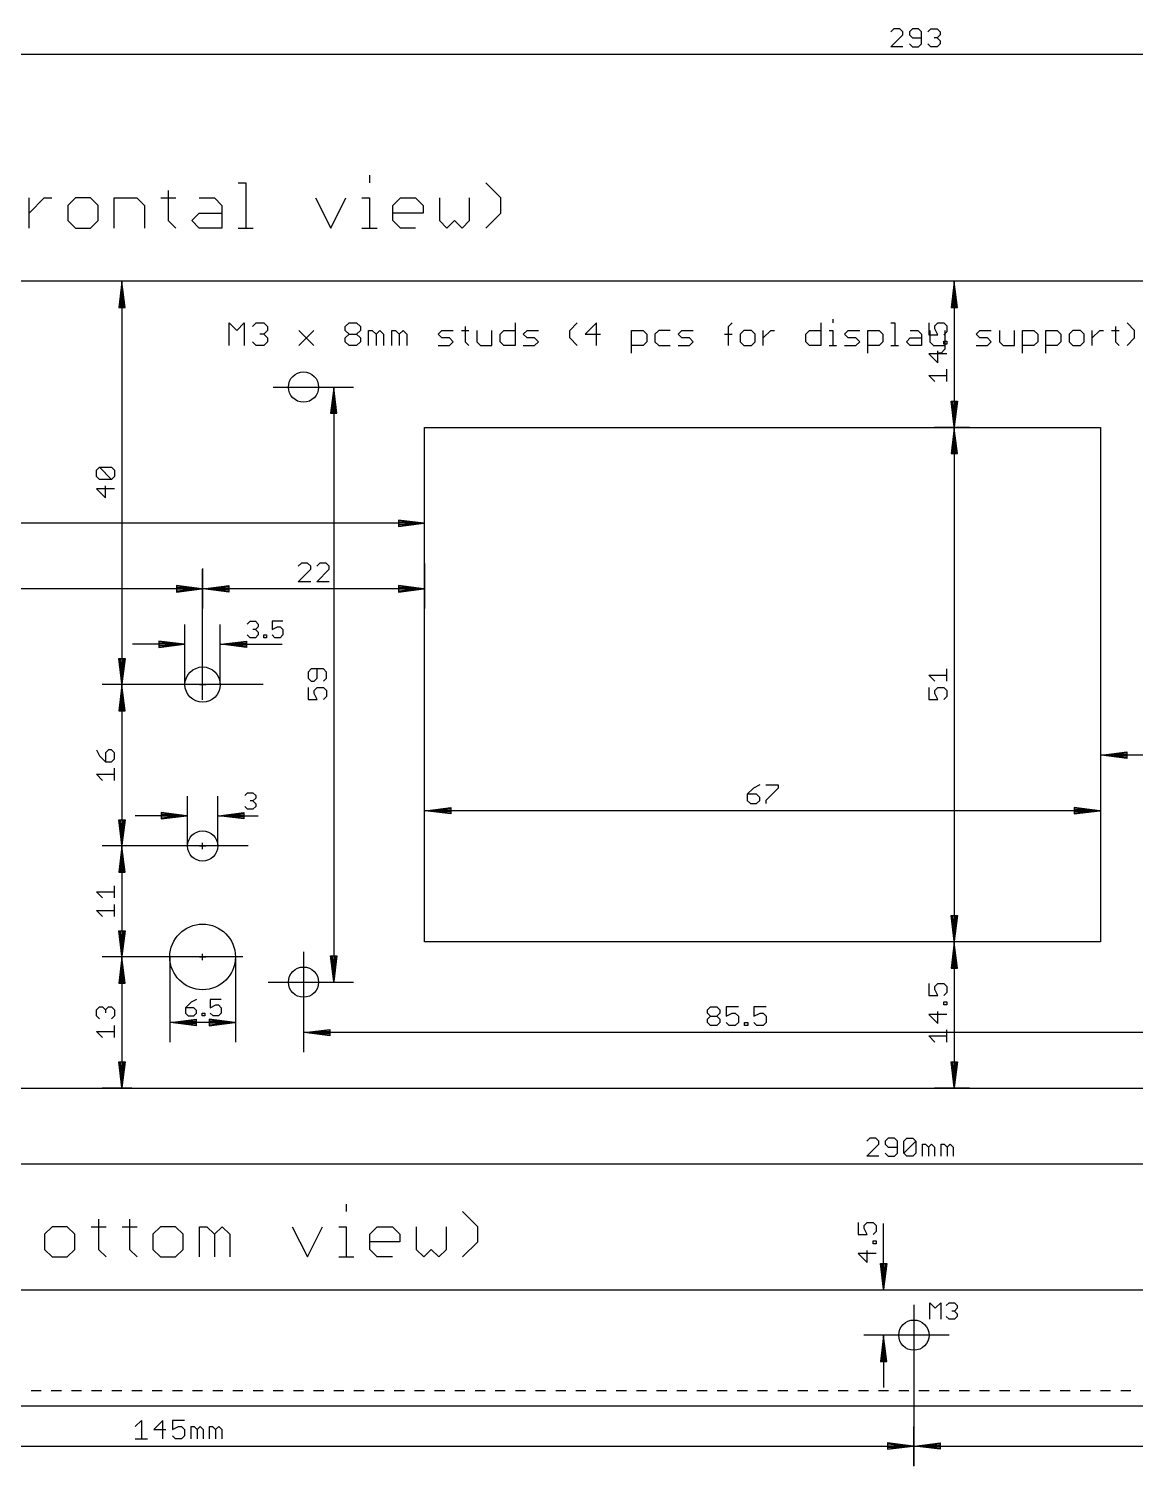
# Model space of a CAD drawing. Extents: x -9 to 622, y -48 to 444.
# Drawn here: x 57.3 to 166.9, y -47.5 to 95 of the extents above; entities that cross this region are included whole.
import ezdxf

# ---------------------------------------------------------------- set-up
doc = ezdxf.new("R2010")
doc.units = 0
for name, color, linetype in [('137', 1, 'CONTINUOUS'), ('20', 7, 'CONTINUOUS'), ('47', 2, 'CONTINUOUS')]:
    doc.layers.add(name, color=color, linetype=linetype)

msp = doc.modelspace()

# ---------------------------------------------------------------- linework, layer by layer
at = {"layer": '137'}
for p, q in [((77.127, 63.627), (77.127, 65.8749)), ((77.127, 65.8749), (77.8763, 65.1256)), ((77.8763, 65.1256), (78.6256, 65.8749)), ((78.6256, 65.8749), (78.6256, 63.627)), ((79.429, 65.5003), (79.8036, 65.8749)), ((79.8036, 65.8749), (80.5529, 65.8749)), ((80.5529, 65.8749), (80.9276, 65.5003)), ((88.6368, 65.5003), (89.0115, 65.8749)), ((89.0115, 65.8749), (89.7608, 65.8749)), ((89.7608, 65.8749), (90.1354, 65.5003)), ((105.4819, 65.8749), (105.4819, 63.627)), ((110.8892, 65.1256), (111.6385, 65.8749)), ((113.5478, 65.8749), (112.4238, 64.751)), ((113.5478, 63.627), (113.5478, 65.8749)), ((126.6103, 65.5003), (126.9849, 65.8749)), ((135.7911, 65.8749), (135.7911, 63.627)), ((136.9691, 66.2496), (136.9691, 65.8749)), ((142.733, 65.8749), (143.1077, 65.8749)), ((143.1077, 65.8749), (143.1077, 63.627)), ((166.8856, 65.1256), (166.1363, 65.8749)), ((80.5529, 64.751), (80.1783, 64.751)), ((80.9276, 65.1256), (80.5529, 64.751)), ((80.5529, 64.751), (80.9276, 64.3763)), ((80.9276, 65.5003), (80.9276, 65.1256)), ((80.9276, 64.3763), (80.9276, 64.0017)), ((84.0329, 65.1256), (85.5315, 63.627)), ((84.0329, 63.627), (85.5315, 65.1256)), ((88.6368, 65.1256), (88.6368, 65.5003)), ((89.0115, 64.751), (88.6368, 65.1256)), ((88.6368, 64.3763), (89.0115, 64.751)), ((88.6368, 64.0017), (88.6368, 64.3763)), ((89.0115, 64.751), (89.7608, 64.751)), ((90.1354, 65.1256), (89.7608, 64.751)), ((89.7608, 64.751), (90.1354, 64.3763)), ((90.1354, 65.5003), (90.1354, 65.1256)), ((90.1354, 64.3763), (90.1354, 64.0017)), ((90.9388, 63.627), (90.9388, 65.1256)), ((90.9388, 65.1256), (91.3134, 65.1256)), ((91.3134, 65.1256), (91.6881, 64.751)), ((91.6881, 64.751), (92.0628, 65.1256)), ((91.6881, 64.751), (91.6881, 63.627)), ((92.0628, 65.1256), (92.4374, 64.751)), ((92.4374, 64.751), (92.4374, 63.627)), ((93.2408, 63.627), (93.2408, 65.1256)), ((93.2408, 65.1256), (93.6154, 65.1256)), ((93.6154, 65.1256), (93.9901, 64.751)), ((93.9901, 64.751), (94.3647, 65.1256)), ((93.9901, 64.751), (93.9901, 63.627)), ((94.3647, 65.1256), (94.7394, 64.751)), ((94.7394, 64.751), (94.7394, 63.627)), ((97.8447, 64.751), (98.2193, 65.1256)), ((98.2193, 64.3763), (97.8447, 64.751)), ((98.2193, 65.1256), (99.3433, 65.1256)), ((98.9687, 64.3763), (98.2193, 64.3763)), ((99.3433, 64.0017), (98.9687, 64.3763)), ((100.1467, 65.1256), (100.896, 65.1256)), ((100.5213, 65.5003), (100.5213, 64.0017)), ((101.6813, 65.1256), (101.6813, 64.0017)), ((103.1799, 63.627), (103.1799, 65.1256)), ((103.9833, 64.751), (104.3579, 65.1256)), ((103.9833, 64.0017), (103.9833, 64.751)), ((104.3579, 65.1256), (105.4819, 65.1256)), ((106.2852, 64.751), (106.6599, 65.1256)), ((106.6599, 64.3763), (106.2852, 64.751)), ((106.6599, 65.1256), (107.7838, 65.1256)), ((107.4092, 64.3763), (106.6599, 64.3763)), ((107.7838, 64.0017), (107.4092, 64.3763)), ((110.8892, 64.3763), (110.8892, 65.1256)), ((111.6385, 63.627), (110.8892, 64.3763)), ((112.4238, 64.751), (113.9224, 64.751)), ((117.0277, 62.8777), (117.0277, 65.1256)), ((117.0277, 65.1256), (118.1517, 65.1256)), ((118.1517, 65.1256), (118.5264, 64.751)), ((118.5264, 64.751), (118.5264, 64.0017)), ((119.7044, 65.1256), (119.3297, 64.751)), ((119.3297, 64.751), (119.3297, 64.0017)), ((120.8283, 65.1256), (119.7044, 65.1256)), ((121.6317, 64.751), (122.0063, 65.1256)), ((122.0063, 64.3763), (121.6317, 64.751)), ((122.0063, 65.1256), (123.1303, 65.1256)), ((122.7556, 64.3763), (122.0063, 64.3763)), ((123.1303, 64.0017), (122.7556, 64.3763)), ((126.2356, 64.751), (126.9849, 64.751)), ((126.6103, 63.627), (126.6103, 65.5003)), ((128.1449, 65.1256), (127.7702, 64.751)), ((127.7702, 64.751), (127.7702, 64.0017)), ((128.8942, 65.1256), (128.1449, 65.1256)), ((129.2689, 64.751), (128.8942, 65.1256)), ((129.2689, 64.0017), (129.2689, 64.751)), ((130.0722, 63.627), (130.0722, 65.1256)), ((130.0722, 64.3763), (130.8215, 65.1256)), ((130.8215, 65.1256), (131.1962, 65.1256)), ((134.2925, 64.751), (134.6671, 65.1256)), ((134.2925, 64.0017), (134.2925, 64.751)), ((134.6671, 65.1256), (135.7911, 65.1256)), ((136.5944, 65.1256), (136.9691, 65.1256)), ((136.9691, 65.1256), (136.9691, 63.627)), ((138.1291, 64.751), (138.5037, 65.1256)), ((138.5037, 64.3763), (138.1291, 64.751)), ((138.5037, 65.1256), (139.6277, 65.1256)), ((139.253, 64.3763), (138.5037, 64.3763)), ((139.6277, 64.0017), (139.253, 64.3763)), ((140.4311, 62.8777), (140.4311, 65.1256)), ((140.4311, 65.1256), (141.555, 65.1256)), ((141.555, 65.1256), (141.9297, 64.751)), ((141.9297, 64.751), (141.9297, 64.0017)), ((144.2677, 64.0017), (144.6423, 64.3763)), ((144.6423, 65.1256), (145.3916, 65.1256)), ((144.6423, 64.3763), (145.7663, 64.3763)), ((145.3916, 65.1256), (145.7663, 64.751)), ((145.7663, 64.751), (145.7663, 63.627)), ((146.5696, 65.1256), (146.5696, 64.0017)), ((148.0682, 65.1256), (148.0682, 63.2523)), ((151.1736, 64.751), (151.5482, 65.1256)), ((151.5482, 64.3763), (151.1736, 64.751)), ((151.5482, 65.1256), (152.6722, 65.1256)), ((152.2975, 64.3763), (151.5482, 64.3763)), ((152.6722, 64.0017), (152.2975, 64.3763)), ((153.4755, 65.1256), (153.4755, 64.0017)), ((154.9741, 63.627), (154.9741, 65.1256)), ((155.7775, 62.8777), (155.7775, 65.1256)), ((155.7775, 65.1256), (156.9015, 65.1256)), ((156.9015, 65.1256), (157.2761, 64.751)), ((157.2761, 64.751), (157.2761, 64.0017)), ((158.0795, 62.8777), (158.0795, 65.1256)), ((158.0795, 65.1256), (159.2034, 65.1256)), ((159.2034, 65.1256), (159.5781, 64.751)), ((159.5781, 64.751), (159.5781, 64.0017)), ((160.7561, 65.1256), (160.3814, 64.751)), ((160.3814, 64.751), (160.3814, 64.0017)), ((161.5054, 65.1256), (160.7561, 65.1256)), ((161.88, 64.751), (161.5054, 65.1256)), ((161.88, 64.0017), (161.88, 64.751)), ((162.6834, 63.627), (162.6834, 65.1256)), ((162.6834, 64.3763), (163.4327, 65.1256)), ((163.4327, 65.1256), (163.8073, 65.1256)), ((164.6017, 65.1256), (165.351, 65.1256)), ((164.9763, 65.5003), (164.9763, 64.0017)), ((166.1363, 63.627), (166.8856, 64.3763)), ((166.8856, 64.3763), (166.8856, 65.1256)), ((79.8036, 63.627), (79.429, 64.0017)), ((80.5529, 63.627), (79.8036, 63.627)), ((80.9276, 64.0017), (80.5529, 63.627)), ((89.0115, 63.627), (88.6368, 64.0017)), ((89.7608, 63.627), (89.0115, 63.627)), ((90.1354, 64.0017), (89.7608, 63.627)), ((97.8447, 63.627), (98.9687, 63.627)), ((98.9687, 63.627), (99.3433, 64.0017)), ((100.5213, 64.0017), (100.896, 63.627)), ((101.6813, 64.0017), (102.056, 63.627)), ((102.056, 63.627), (103.1799, 63.627)), ((104.3579, 63.627), (103.9833, 64.0017)), ((105.4819, 63.627), (104.3579, 63.627)), ((106.2852, 63.627), (107.4092, 63.627)), ((107.4092, 63.627), (107.7838, 64.0017)), ((118.1517, 63.627), (117.0277, 63.627)), ((118.5264, 64.0017), (118.1517, 63.627)), ((119.3297, 64.0017), (119.7044, 63.627)), ((119.7044, 63.627), (120.8283, 63.627)), ((121.6317, 63.627), (122.7556, 63.627)), ((122.7556, 63.627), (123.1303, 64.0017)), ((127.7702, 64.0017), (128.1449, 63.627)), ((128.1449, 63.627), (128.8942, 63.627)), ((128.8942, 63.627), (129.2689, 64.0017)), ((134.6671, 63.627), (134.2925, 64.0017)), ((135.7911, 63.627), (134.6671, 63.627)), ((136.5944, 63.627), (137.3438, 63.627)), ((138.1291, 63.627), (139.253, 63.627)), ((139.253, 63.627), (139.6277, 64.0017)), ((141.555, 63.627), (140.4311, 63.627)), ((141.9297, 64.0017), (141.555, 63.627)), ((142.733, 63.627), (143.4823, 63.627)), ((144.6423, 63.627), (144.2677, 64.0017)), ((145.7663, 63.627), (144.6423, 63.627)), ((146.5696, 64.0017), (146.9443, 63.627)), ((146.9443, 63.627), (148.0682, 63.627)), ((147.6936, 62.8777), (147.3189, 62.8777)), ((148.0682, 63.2523), (147.6936, 62.8777)), ((151.1736, 63.627), (152.2975, 63.627)), ((152.2975, 63.627), (152.6722, 64.0017)), ((153.4755, 64.0017), (153.8502, 63.627)), ((153.8502, 63.627), (154.9741, 63.627)), ((156.9015, 63.627), (155.7775, 63.627)), ((157.2761, 64.0017), (156.9015, 63.627)), ((159.2034, 63.627), (158.0795, 63.627)), ((159.5781, 64.0017), (159.2034, 63.627)), ((160.3814, 64.0017), (160.7561, 63.627)), ((160.7561, 63.627), (161.5054, 63.627)), ((161.5054, 63.627), (161.88, 64.0017)), ((164.9763, 64.0017), (165.351, 63.627)), ((81.5, 59.5), (89.45, 59.5)), ((87.5, 59.435), (87.1808, 56.9)), ((87.5, 59.435), (87.24, 56.9)), ((87.5, 59.435), (87.37, 56.9)), ((87.5, 59.435), (87.5, 0.565)), ((87.8192, 56.9), (87.5, 59.435)), ((87.63, 56.9), (87.5, 59.435)), ((87.76, 56.9), (87.5, 59.435)), ((87.1808, 56.9), (87.8192, 56.9)), ((85.2698, 31.5488), (84.9701, 31.2491)), ((86.4687, 31.5488), (85.2698, 31.5488)), ((85.8692, 30.6496), (85.8692, 31.5488)), ((86.7684, 31.2491), (86.4687, 31.5488)), ((84.9701, 31.2491), (84.9701, 30.6496)), ((84.9701, 30.6496), (85.2698, 30.3499)), ((85.2698, 30.3499), (85.5695, 30.3499)), ((85.5695, 30.3499), (85.8692, 30.6496)), ((86.4687, 30.3499), (86.7684, 30.6496)), ((86.7684, 30.6496), (86.7684, 31.2491)), ((84.9701, 29.7072), (84.9701, 28.5083)), ((84.9701, 28.5083), (85.8692, 28.5083)), ((85.5695, 29.4075), (85.8692, 29.7072)), ((85.5695, 29.1078), (85.5695, 29.4075)), ((85.8692, 28.5083), (85.5695, 29.1078)), ((85.8692, 29.7072), (86.4687, 29.7072)), ((86.4687, 29.7072), (86.7684, 29.4075)), ((86.7684, 28.8081), (86.4687, 28.5083)), ((86.7684, 29.4075), (86.7684, 28.8081)), ((84.5, 3.5), (84.5, -6.45)), ((87.5, 0.565), (87.1808, 3.1)), ((87.1808, 3.1), (87.8192, 3.1)), ((87.5, 0.565), (87.24, 3.1)), ((87.5, 0.565), (87.37, 3.1)), ((87.8192, 3.1), (87.5, 0.565)), ((87.63, 3.1), (87.5, 0.565)), ((87.76, 3.1), (87.5, 0.565)), ((81, 0.5), (89.45, 0.5)), ((124.5369, -2.2528), (124.8451, -1.9446)), ((124.5369, -2.561), (124.5369, -2.2528)), ((124.8451, -2.8692), (124.5369, -2.561)), ((124.8451, -1.9446), (125.4615, -1.9446)), ((125.4615, -1.9446), (125.7697, -2.2528)), ((125.7697, -2.561), (125.4615, -2.8692)), ((125.7697, -2.2528), (125.7697, -2.561)), ((127.6112, -1.9446), (126.3784, -1.9446)), ((126.3784, -1.9446), (126.3784, -2.8692)), ((126.3784, -2.8692), (126.9948, -2.561)), ((126.9948, -2.561), (127.303, -2.561)), ((127.303, -2.561), (127.6112, -2.8692)), ((130.3736, -1.9446), (129.1408, -1.9446)), ((129.1408, -1.9446), (129.1408, -2.8692)), ((129.1408, -2.8692), (129.7572, -2.561)), ((129.7572, -2.561), (130.0654, -2.561)), ((130.0654, -2.561), (130.3736, -2.8692)), ((84.565, -4.5), (87.1, -4.1808)), ((84.565, -4.5), (87.1, -4.24)), ((87.1, -4.1808), (87.1, -4.8192)), ((124.5369, -3.1774), (124.8451, -2.8692)), ((124.5369, -3.4856), (124.5369, -3.1774)), ((124.8451, -3.7938), (124.5369, -3.4856)), ((124.8451, -2.8692), (125.4615, -2.8692)), ((125.4615, -3.7938), (124.8451, -3.7938)), ((125.4615, -2.8692), (125.7697, -3.1774)), ((125.7697, -3.4856), (125.4615, -3.7938)), ((125.7697, -3.1774), (125.7697, -3.4856)), ((126.6866, -3.7938), (126.3784, -3.4856)), ((127.303, -3.7938), (126.6866, -3.7938)), ((127.6112, -3.4856), (127.303, -3.7938)), ((127.6112, -2.8692), (127.6112, -3.4856)), ((128.22, -3.7938), (128.22, -3.4856)), ((128.22, -3.4856), (128.5282, -3.4856)), ((128.5282, -3.7938), (128.22, -3.7938)), ((128.5282, -3.4856), (128.5282, -3.7938)), ((129.449, -3.7938), (129.1408, -3.4856)), ((130.0654, -3.7938), (129.449, -3.7938)), ((130.3736, -3.4856), (130.0654, -3.7938)), ((130.3736, -2.8692), (130.3736, -3.4856)), ((84.565, -4.5), (87.1, -4.37)), ((169.935, -4.5), (84.565, -4.5)), ((87.1, -4.8192), (84.565, -4.5)), ((87.1, -4.63), (84.565, -4.5)), ((87.1, -4.76), (84.565, -4.5))]:
    msp.add_line(p, q, dxfattribs=at)
for centre in [(84.5, 59.5), (84.5, 0.5)]:
    msp.add_circle(centre, 1.5, dxfattribs=at)
at = {"layer": '20'}
for p, q in [((285, 70), (5, 70)), ((96.5, 55.5), (163.5, 55.5)), ((96.5, 4.5), (96.5, 55.5)), ((163.5, 55.5), (163.5, 4.5)), ((163.5, 4.5), (96.5, 4.5)), ((5, -10), (285, -10)), ((5.5, -30), (284.5, -30)), ((57.5, -40), (58.5, -40)), ((59.5, -40), (60.5, -40)), ((61.5, -40), (62.5, -40)), ((63.5, -40), (64.5, -40)), ((65.5, -40), (66.5, -40)), ((67.5, -40), (68.5, -40)), ((69.5, -40), (70.5, -40)), ((71.5, -40), (72.5, -40)), ((73.5, -40), (74.5, -40)), ((75.5, -40), (76.5, -40)), ((77.5, -40), (78.5, -40)), ((79.5, -40), (80.5, -40)), ((81.5, -40), (82.5, -40)), ((83.5, -40), (84.5, -40)), ((85.5, -40), (86.5, -40)), ((87.5, -40), (88.5, -40)), ((89.5, -40), (90.5, -40)), ((91.5, -40), (92.5, -40)), ((93.5, -40), (94.5, -40)), ((95.5, -40), (96.5, -40)), ((97.5, -40), (98.5, -40)), ((99.5, -40), (100.5, -40)), ((101.5, -40), (102.5, -40)), ((103.5, -40), (104.5, -40)), ((105.5, -40), (106.5, -40)), ((107.5, -40), (108.5, -40)), ((109.5, -40), (110.5, -40)), ((111.5, -40), (112.5, -40)), ((113.5, -40), (114.5, -40)), ((115.5, -40), (116.5, -40)), ((117.5, -40), (118.5, -40)), ((119.5, -40), (120.5, -40)), ((121.5, -40), (122.5, -40)), ((123.5, -40), (124.5, -40)), ((125.5, -40), (126.5, -40)), ((127.5, -40), (128.5, -40)), ((129.5, -40), (130.5, -40)), ((131.5, -40), (132.5, -40)), ((133.5, -40), (134.5, -40)), ((135.5, -40), (136.5, -40)), ((137.5, -40), (138.5, -40)), ((139.5, -40), (140.5, -40)), ((141.5, -40), (142.5, -40)), ((143.5, -40), (144.5, -40)), ((145.5, -40), (146.5, -40)), ((147.5, -40), (148.5, -40)), ((149.5, -40), (150.5, -40)), ((151.5, -40), (152.5, -40)), ((153.5, -40), (154.5, -40)), ((155.5, -40), (156.5, -40)), ((157.5, -40), (158.5, -40)), ((159.5, -40), (160.5, -40)), ((161.5, -40), (162.5, -40)), ((163.5, -40), (164.5, -40)), ((165.5, -40), (166.5, -40)), ((0, -41.5), (290, -41.5))]:
    msp.add_line(p, q, dxfattribs=at)
for centre, radius in [((74.5, 30), 1.75), ((74.5, 14), 1.5), ((74.5, 3), 3.25), ((145, -34.5), 1.5)]:
    msp.add_circle(centre, radius, dxfattribs=at)
at = {"layer": '47'}
for p, q in [((143.0137, 95.0299), (142.7139, 94.7302)), ((142.7139, 93.2316), (143.9128, 94.4305)), ((143.6131, 95.0299), (143.0137, 95.0299)), ((143.9128, 94.7302), (143.6131, 95.0299)), ((143.9128, 94.4305), (143.9128, 94.7302)), ((144.8552, 95.0299), (144.5555, 94.7302)), ((144.5555, 94.7302), (144.5555, 94.4305)), ((144.5555, 94.4305), (144.8552, 94.1308)), ((145.4547, 95.0299), (144.8552, 95.0299)), ((144.8552, 94.1308), (145.7544, 94.1308)), ((145.7544, 94.7302), (145.4547, 95.0299)), ((145.7544, 93.5313), (145.7544, 94.7302)), ((146.3971, 94.7302), (146.6968, 95.0299)), ((146.6968, 95.0299), (147.2962, 95.0299)), ((147.2962, 94.1308), (146.9965, 94.1308)), ((147.2962, 95.0299), (147.596, 94.7302)), ((147.596, 94.4305), (147.2962, 94.1308)), ((147.2962, 94.1308), (147.596, 93.831)), ((147.596, 94.7302), (147.596, 94.4305)), ((143.9128, 93.2316), (142.7139, 93.2316)), ((144.5555, 93.5313), (144.8552, 93.2316)), ((144.8552, 93.2316), (145.4547, 93.2316)), ((145.4547, 93.2316), (145.7544, 93.5313)), ((146.6968, 93.2316), (146.3971, 93.5313)), ((147.2962, 93.2316), (146.6968, 93.2316)), ((147.596, 93.5313), (147.2962, 93.2316)), ((147.596, 93.831), (147.596, 93.5313)), ((-1.435, 92.5), (291.435, 92.5)), ((91.0473, 80.4991), (91.0473, 79.7498)), ((71.097, 79.0005), (71.097, 76.0033)), ((78.0209, 79.7498), (78.7702, 79.7498)), ((78.7702, 79.7498), (78.7702, 75.254)), ((104.0738, 78.2512), (102.5752, 79.7498)), ((57.3032, 75.254), (57.3032, 78.2512)), ((57.3032, 76.7526), (58.8018, 78.2512)), ((58.8018, 78.2512), (59.5511, 78.2512)), ((61.8891, 78.2512), (61.1398, 77.5019)), ((61.1398, 77.5019), (61.1398, 76.0033)), ((63.3877, 78.2512), (61.8891, 78.2512)), ((64.137, 77.5019), (63.3877, 78.2512)), ((64.137, 76.0033), (64.137, 77.5019)), ((65.7437, 75.254), (65.7437, 78.2512)), ((65.7437, 78.2512), (67.9916, 78.2512)), ((67.9916, 78.2512), (68.7409, 77.5019)), ((68.7409, 77.5019), (68.7409, 75.254)), ((70.3476, 78.2512), (71.8463, 78.2512)), ((74.1662, 78.2512), (75.6649, 78.2512)), ((75.6649, 78.2512), (76.4142, 77.5019)), ((76.4142, 77.5019), (76.4142, 75.254)), ((85.6941, 78.2512), (87.1927, 75.254)), ((87.1927, 75.254), (88.6913, 78.2512)), ((90.298, 78.2512), (91.0473, 78.2512)), ((91.0473, 78.2512), (91.0473, 75.254)), ((93.3673, 77.5019), (94.1166, 78.2512)), ((93.3673, 76.0033), (93.3673, 77.5019)), ((94.1166, 78.2512), (95.6152, 78.2512)), ((95.6152, 78.2512), (96.3645, 77.5019)), ((96.3645, 77.5019), (96.3645, 76.7526)), ((97.9712, 78.2512), (97.9712, 76.0033)), ((100.9685, 76.0033), (100.9685, 78.2512)), ((104.0738, 76.7526), (104.0738, 78.2512)), ((61.1398, 76.0033), (61.8891, 75.254)), ((63.3877, 75.254), (64.137, 76.0033)), ((71.097, 76.0033), (71.8463, 75.254)), ((73.4169, 76.0033), (74.1662, 76.7526)), ((74.1662, 75.254), (73.4169, 76.0033)), ((74.1662, 76.7526), (76.4142, 76.7526)), ((96.3645, 76.7526), (93.3673, 76.7526)), ((94.1166, 75.254), (93.3673, 76.0033)), ((97.9712, 76.0033), (98.7206, 75.254)), ((98.7206, 75.254), (99.4699, 76.0033)), ((99.4699, 76.0033), (100.2192, 75.254)), ((100.2192, 75.254), (100.9685, 76.0033)), ((102.5752, 75.254), (104.0738, 76.7526)), ((61.8891, 75.254), (63.3877, 75.254)), ((76.4142, 75.254), (74.1662, 75.254)), ((78.0209, 75.254), (79.5195, 75.254)), ((90.298, 75.254), (91.7966, 75.254)), ((95.6152, 75.254), (94.1166, 75.254)), ((71, 70), (64.55, 70)), ((66.5, 69.935), (66.1808, 67.4)), ((66.5, 69.935), (66.24, 67.4)), ((66.5, 69.935), (66.37, 67.4)), ((66.5, 69.935), (66.5, 30.065)), ((66.8192, 67.4), (66.5, 69.935)), ((66.63, 67.4), (66.5, 69.935)), ((66.76, 67.4), (66.5, 69.935)), ((150.5, 70), (147.05, 70)), ((149, 69.935), (148.6808, 67.4)), ((149, 69.935), (148.74, 67.4)), ((149, 69.935), (148.87, 67.4)), ((149, 69.935), (149, 55.565)), ((149.3192, 67.4), (149, 69.935)), ((149.13, 67.4), (149, 69.935)), ((149.26, 67.4), (149, 69.935)), ((66.1808, 67.4), (66.8192, 67.4)), ((148.6808, 67.4), (149.3192, 67.4)), ((146.4701, 65.8651), (146.4701, 64.6662)), ((147.0695, 65.5654), (147.3692, 65.8651)), ((147.0695, 65.2656), (147.0695, 65.5654)), ((147.3692, 65.8651), (147.9687, 65.8651)), ((147.9687, 65.8651), (148.2684, 65.5654)), ((148.2684, 65.5654), (148.2684, 64.9659)), ((146.4701, 64.6662), (147.3692, 64.6662)), ((147.3692, 64.6662), (147.0695, 65.2656)), ((148.2684, 64.9659), (147.9687, 64.6662)), ((148.2684, 62.803), (146.4701, 62.803)), ((146.4701, 62.803), (147.3692, 61.9038)), ((147.3692, 61.9038), (147.3692, 63.1027)), ((147.9687, 63.7454), (147.9687, 64.0451)), ((147.9687, 64.0451), (148.2684, 64.0451)), ((148.2684, 63.7454), (147.9687, 63.7454)), ((148.2684, 64.0451), (148.2684, 63.7454)), ((147.0695, 60.0623), (146.4701, 60.6617)), ((146.4701, 60.6617), (148.2684, 60.6617)), ((148.2684, 60.0623), (148.2684, 61.2612)), ((149, 55.565), (148.6808, 58.1)), ((148.6808, 58.1), (149.3192, 58.1)), ((149, 55.565), (148.74, 58.1)), ((149, 55.565), (148.87, 58.1)), ((149.3192, 58.1), (149, 55.565)), ((149.13, 58.1), (149, 55.565)), ((149.26, 58.1), (149, 55.565)), ((150.5, 55.5), (147.05, 55.5)), ((147.5, 55.5), (150.95, 55.5)), ((149, 55.435), (148.6808, 52.9)), ((149, 55.435), (148.74, 52.9)), ((149, 55.435), (148.87, 52.9)), ((149, 55.435), (149, 4.565)), ((149.3192, 52.9), (149, 55.435)), ((149.13, 52.9), (149, 55.435)), ((149.26, 52.9), (149, 55.435)), ((148.6808, 52.9), (149.3192, 52.9)), ((63.9701, 51.2491), (64.2698, 51.5488)), ((64.2698, 51.5488), (65.4687, 51.5488)), ((65.4687, 50.3499), (64.2698, 51.5488)), ((65.4687, 51.5488), (65.7684, 51.2491)), ((63.9701, 50.6496), (63.9701, 51.2491)), ((64.2698, 50.3499), (63.9701, 50.6496)), ((65.4687, 50.3499), (64.2698, 50.3499)), ((65.7684, 50.6496), (65.4687, 50.3499)), ((65.7684, 51.2491), (65.7684, 50.6496)), ((65.7684, 49.4075), (63.9701, 49.4075)), ((63.9701, 49.4075), (64.8692, 48.5083)), ((64.8692, 48.5083), (64.8692, 49.7072)), ((96.5, 44.5), (96.5, 47.95)), ((96.435, 46), (0.065, 46)), ((96.435, 46), (93.9, 46.3192)), ((93.9, 46.3192), (93.9, 45.6808)), ((96.435, 46), (93.9, 46.26)), ((96.435, 46), (93.9, 46.13)), ((93.9, 45.6808), (96.435, 46)), ((93.9, 45.87), (96.435, 46)), ((93.9, 45.74), (96.435, 46)), ((74.5, 41.5), (74.5, 37.55)), ((74.5, 28.5), (74.5, 41.45)), ((84.2911, 42.0554), (83.9829, 41.7472)), ((83.9829, 40.2062), (85.2157, 41.439)), ((84.9075, 42.0554), (84.2911, 42.0554)), ((85.2157, 41.7472), (84.9075, 42.0554)), ((85.2157, 41.439), (85.2157, 41.7472)), ((86.1327, 42.0554), (85.8245, 41.7472)), ((85.8245, 40.2062), (87.0573, 41.439)), ((86.7491, 42.0554), (86.1327, 42.0554)), ((87.0573, 41.7472), (86.7491, 42.0554)), ((87.0573, 41.439), (87.0573, 41.7472)), ((96.5, 42), (96.5, 37.55)), ((85.2157, 40.2062), (83.9829, 40.2062)), ((87.0573, 40.2062), (85.8245, 40.2062)), ((74.435, 39.5), (0.065, 39.5)), ((74.435, 39.5), (71.9, 39.8192)), ((71.9, 39.8192), (71.9, 39.1808)), ((74.435, 39.5), (71.9, 39.76)), ((74.435, 39.5), (71.9, 39.63)), ((71.9, 39.1808), (74.435, 39.5)), ((71.9, 39.37), (74.435, 39.5)), ((71.9, 39.24), (74.435, 39.5)), ((74.565, 39.5), (77.1, 39.8192)), ((74.565, 39.5), (77.1, 39.76)), ((74.565, 39.5), (77.1, 39.63)), ((96.435, 39.5), (74.565, 39.5)), ((77.1, 39.1808), (74.565, 39.5)), ((77.1, 39.37), (74.565, 39.5)), ((77.1, 39.24), (74.565, 39.5)), ((77.1, 39.8192), (77.1, 39.1808)), ((96.435, 39.5), (93.9, 39.8192)), ((93.9, 39.8192), (93.9, 39.1808)), ((96.435, 39.5), (93.9, 39.76)), ((96.435, 39.5), (93.9, 39.63)), ((93.9, 39.1808), (96.435, 39.5)), ((93.9, 39.37), (96.435, 39.5)), ((93.9, 39.24), (96.435, 39.5)), ((72.75, 30), (72.75, 35.95)), ((76.25, 30), (76.25, 35.95)), ((78.9262, 36.0065), (79.1974, 36.2777)), ((79.1974, 36.2777), (79.7397, 36.2777)), ((79.7397, 36.2777), (80.0109, 36.0065)), ((80.0109, 35.7354), (79.7397, 35.4642)), ((80.0109, 36.0065), (80.0109, 35.7354)), ((82.4666, 36.2777), (81.3819, 36.2777)), ((81.3819, 36.2777), (81.3819, 35.4642)), ((81.3819, 35.4642), (81.9243, 35.7354)), ((81.9243, 35.7354), (82.1954, 35.7354)), ((82.1954, 35.7354), (82.4666, 35.4642)), ((72.685, 34), (70.15, 34.3192)), ((70.15, 34.3192), (70.15, 33.6808)), ((72.685, 34), (70.15, 34.26)), ((76.315, 34), (78.85, 34.3192)), ((76.315, 34), (78.85, 34.26)), ((78.85, 34.3192), (78.85, 33.6808)), ((79.1974, 34.6507), (78.9262, 34.9219)), ((79.7397, 34.6507), (79.1974, 34.6507)), ((79.7397, 35.4642), (79.4685, 35.4642)), ((79.7397, 35.4642), (80.0109, 35.193)), ((80.0109, 34.9219), (79.7397, 34.6507)), ((80.0109, 35.193), (80.0109, 34.9219)), ((80.5634, 34.6507), (80.5634, 34.9219)), ((80.5634, 34.9219), (80.8345, 34.9219)), ((80.8345, 34.6507), (80.5634, 34.6507)), ((80.8345, 34.9219), (80.8345, 34.6507)), ((81.6531, 34.6507), (81.3819, 34.9219)), ((82.1954, 34.6507), (81.6531, 34.6507)), ((82.4666, 34.9219), (82.1954, 34.6507)), ((82.4666, 35.4642), (82.4666, 34.9219)), ((72.685, 34), (67.55, 34)), ((72.685, 34), (70.15, 34.13)), ((70.15, 33.6808), (72.685, 34)), ((70.15, 33.87), (72.685, 34)), ((70.15, 33.74), (72.685, 34)), ((76.315, 34), (78.85, 34.13)), ((76.315, 34), (82.3846, 34)), ((78.85, 33.6808), (76.315, 34)), ((78.85, 33.87), (76.315, 34)), ((78.85, 33.74), (76.315, 34)), ((66.5, 30.065), (66.1808, 32.6)), ((66.1808, 32.6), (66.8192, 32.6)), ((66.5, 30.065), (66.24, 32.6)), ((66.5, 30.065), (66.37, 32.6)), ((66.8192, 32.6), (66.5, 30.065)), ((66.63, 32.6), (66.5, 30.065)), ((66.76, 32.6), (66.5, 30.065)), ((148.2684, 30.3499), (148.2684, 31.5488)), ((80.5, 30), (64.55, 30)), ((68, 30), (64.55, 30)), ((66.5, 29.935), (66.1808, 27.4)), ((66.5, 29.935), (66.24, 27.4)), ((66.5, 29.935), (66.37, 27.4)), ((66.5, 29.935), (66.5, 14.065)), ((66.8192, 27.4), (66.5, 29.935)), ((66.63, 27.4), (66.5, 29.935)), ((66.76, 27.4), (66.5, 29.935)), ((74.1808, 30), (74.8192, 30)), ((74.5, 29.6808), (74.5, 30.3192)), ((147.0695, 30.3499), (146.4701, 30.9494)), ((146.4701, 30.9494), (148.2684, 30.9494)), ((146.4701, 29.7072), (146.4701, 28.5083)), ((146.4701, 28.5083), (147.3692, 28.5083)), ((147.0695, 29.4075), (147.3692, 29.7072)), ((147.0695, 29.1078), (147.0695, 29.4075)), ((147.3692, 28.5083), (147.0695, 29.1078)), ((147.3692, 29.7072), (147.9687, 29.7072)), ((147.9687, 29.7072), (148.2684, 29.4075)), ((148.2684, 28.8081), (147.9687, 28.5083)), ((148.2684, 29.4075), (148.2684, 28.8081)), ((66.1808, 27.4), (66.8192, 27.4)), ((163.5, 26.5), (163.5, 21.05)), ((63.9701, 23.5488), (64.2698, 22.9494)), ((64.2698, 22.9494), (64.8692, 22.3499)), ((65.169, 23.5488), (64.8692, 23.2491)), ((64.8692, 23.2491), (64.8692, 22.3499)), ((65.4687, 23.5488), (65.169, 23.5488)), ((65.7684, 23.2491), (65.4687, 23.5488)), ((65.7684, 22.6496), (65.7684, 23.2491)), ((163.565, 23), (166.1, 23.3192)), ((163.565, 23), (166.1, 23.26)), ((163.565, 23), (166.1, 23.13)), ((177.435, 23), (163.565, 23)), ((166.1, 22.6808), (163.565, 23)), ((166.1, 22.87), (163.565, 23)), ((166.1, 22.74), (163.565, 23)), ((166.1, 23.3192), (166.1, 22.6808)), ((64.8692, 22.3499), (65.4687, 22.3499)), ((65.4687, 22.3499), (65.7684, 22.6496)), ((65.7684, 20.5083), (65.7684, 21.7072)), ((64.5695, 20.5083), (63.9701, 21.1078)), ((63.9701, 21.1078), (65.7684, 21.1078)), ((129.7157, 20.0554), (129.0993, 19.7472)), ((130.3245, 20.0554), (131.5573, 20.0554)), ((131.5573, 20.0554), (131.5573, 19.7472)), ((73, 14), (73, 18.95)), ((76, 14), (76, 18.95)), ((78.6762, 19.0065), (78.9474, 19.2777)), ((78.9474, 19.2777), (79.4897, 19.2777)), ((79.4897, 19.2777), (79.7609, 19.0065)), ((79.7609, 18.7354), (79.4897, 18.4642)), ((79.7609, 19.0065), (79.7609, 18.7354)), ((96.5, 14.5), (96.5, 19.45)), ((129.0993, 19.7472), (128.4829, 19.1308)), ((128.4829, 19.1308), (128.4829, 18.5144)), ((129.4075, 19.1308), (128.4829, 19.1308)), ((129.7157, 18.8226), (129.4075, 19.1308)), ((129.7157, 18.5144), (129.7157, 18.8226)), ((131.5573, 19.7472), (130.3245, 18.5144)), ((163.5, 19.5), (163.5, 15.55)), ((72.935, 17), (70.4, 17.3192)), ((70.4, 17.3192), (70.4, 16.6808)), ((72.935, 17), (70.4, 17.26)), ((72.935, 17), (70.4, 17.13)), ((76.065, 17), (78.6, 17.3192)), ((76.065, 17), (78.6, 17.26)), ((76.065, 17), (78.6, 17.13)), ((78.6, 17.3192), (78.6, 16.6808)), ((78.9474, 17.6507), (78.6762, 17.9219)), ((79.4897, 17.6507), (78.9474, 17.6507)), ((79.4897, 18.4642), (79.2185, 18.4642)), ((79.4897, 18.4642), (79.7609, 18.193)), ((79.7609, 17.9219), (79.4897, 17.6507)), ((79.7609, 18.193), (79.7609, 17.9219)), ((96.565, 17.5), (99.1, 17.8192)), ((96.565, 17.5), (99.1, 17.76)), ((96.565, 17.5), (99.1, 17.63)), ((163.435, 17.5), (96.565, 17.5)), ((99.1, 17.1808), (96.565, 17.5)), ((99.1, 17.37), (96.565, 17.5)), ((99.1, 17.24), (96.565, 17.5)), ((99.1, 17.8192), (99.1, 17.1808)), ((128.4829, 18.5144), (128.7911, 18.2062)), ((128.7911, 18.2062), (129.4075, 18.2062)), ((129.4075, 18.2062), (129.7157, 18.5144)), ((130.3245, 18.5144), (130.3245, 18.2062)), ((163.435, 17.5), (160.9, 17.8192)), ((160.9, 17.8192), (160.9, 17.1808)), ((163.435, 17.5), (160.9, 17.76)), ((163.435, 17.5), (160.9, 17.63)), ((160.9, 17.1808), (163.435, 17.5)), ((160.9, 17.37), (163.435, 17.5)), ((160.9, 17.24), (163.435, 17.5)), ((66.5, 14.065), (66.1808, 16.6)), ((66.1808, 16.6), (66.8192, 16.6)), ((66.5, 14.065), (66.24, 16.6)), ((66.5, 14.065), (66.37, 16.6)), ((66.8192, 16.6), (66.5, 14.065)), ((66.63, 16.6), (66.5, 14.065)), ((66.76, 16.6), (66.5, 14.065)), ((72.935, 17), (67.8, 17)), ((70.4, 16.6808), (72.935, 17)), ((70.4, 16.87), (72.935, 17)), ((70.4, 16.74), (72.935, 17)), ((76.065, 17), (80.0103, 17)), ((78.6, 16.6808), (76.065, 17)), ((78.6, 16.87), (76.065, 17)), ((78.6, 16.74), (76.065, 17)), ((74.5, 13.6808), (74.5, 14.3192)), ((79, 14), (64.55, 14)), ((68, 14), (64.55, 14)), ((66.5, 13.935), (66.1808, 11.4)), ((66.5, 13.935), (66.24, 11.4)), ((66.5, 13.935), (66.37, 11.4)), ((66.5, 13.935), (66.5, 3.065)), ((66.8192, 11.4), (66.5, 13.935)), ((66.63, 11.4), (66.5, 13.935)), ((66.76, 11.4), (66.5, 13.935)), ((74.1808, 14), (74.8192, 14)), ((65.7684, 8.8499), (65.7684, 10.0488)), ((66.1808, 11.4), (66.8192, 11.4)), ((64.5695, 8.8499), (63.9701, 9.4494)), ((63.9701, 9.4494), (65.7684, 9.4494)), ((64.5695, 7.0083), (63.9701, 7.6078)), ((63.9701, 7.6078), (65.7684, 7.6078)), ((65.7684, 7.0083), (65.7684, 8.2072)), ((149, 4.565), (148.6808, 7.1)), ((148.6808, 7.1), (149.3192, 7.1)), ((149, 4.565), (148.74, 7.1)), ((149, 4.565), (148.87, 7.1)), ((149.3192, 7.1), (149, 4.565)), ((149.13, 7.1), (149, 4.565)), ((149.26, 7.1), (149, 4.565)), ((66.5, 3.065), (66.1808, 5.6)), ((66.1808, 5.6), (66.8192, 5.6)), ((66.5, 3.065), (66.24, 5.6)), ((66.5, 3.065), (66.37, 5.6)), ((66.8192, 5.6), (66.5, 3.065)), ((66.63, 5.6), (66.5, 3.065)), ((66.76, 5.6), (66.5, 3.065)), ((150, 4.5), (147.05, 4.5)), ((150.5, 4.5), (147.05, 4.5)), ((149, 4.435), (148.6808, 1.9)), ((149, 4.435), (148.74, 1.9)), ((149, 4.435), (148.87, 1.9)), ((149, 4.435), (149, -9.935)), ((149.3192, 1.9), (149, 4.435)), ((149.13, 1.9), (149, 4.435)), ((149.26, 1.9), (149, 4.435)), ((78.5, 3), (64.55, 3)), ((68, 3), (64.55, 3)), ((66.5, 2.935), (66.1808, 0.4)), ((66.5, 2.935), (66.24, 0.4)), ((66.5, 2.935), (66.37, 0.4)), ((66.5, 2.935), (66.5, -9.935)), ((66.8192, 0.4), (66.5, 2.935)), ((66.63, 0.4), (66.5, 2.935)), ((66.76, 0.4), (66.5, 2.935)), ((71.25, 3), (71.25, -5.45)), ((74.1808, 3), (74.8192, 3)), ((74.5, 2.6808), (74.5, 3.3192)), ((77.75, 3), (77.75, -5.45)), ((148.6808, 1.9), (149.3192, 1.9)), ((66.1808, 0.4), (66.8192, 0.4)), ((146.4701, 0.3651), (146.4701, -0.8338)), ((147.0695, 0.0654), (147.3692, 0.3651)), ((147.0695, -0.2344), (147.0695, 0.0654)), ((147.3692, 0.3651), (147.9687, 0.3651)), ((147.9687, 0.3651), (148.2684, 0.0654)), ((148.2684, 0.0654), (148.2684, -0.5341)), ((73.8935, -1.2223), (73.3512, -1.4935)), ((76.3493, -1.2223), (75.2646, -1.2223)), ((75.2646, -1.2223), (75.2646, -2.0358)), ((146.4701, -0.8338), (147.3692, -0.8338)), ((147.3692, -0.8338), (147.0695, -0.2344)), ((148.2684, -0.5341), (147.9687, -0.8338)), ((63.9701, -2.2509), (64.2698, -1.9512)), ((63.9701, -2.8504), (63.9701, -2.2509)), ((64.2698, -3.1501), (63.9701, -2.8504)), ((64.2698, -1.9512), (64.5695, -1.9512)), ((64.5695, -1.9512), (64.8692, -2.2509)), ((64.8692, -2.2509), (65.169, -1.9512)), ((64.8692, -2.2509), (64.8692, -2.5507)), ((65.169, -1.9512), (65.4687, -1.9512)), ((65.4687, -1.9512), (65.7684, -2.2509)), ((65.7684, -2.8504), (65.4687, -3.1501)), ((65.7684, -2.2509), (65.7684, -2.8504)), ((73.3512, -1.4935), (72.8089, -2.0358)), ((72.8089, -2.0358), (72.8089, -2.5781)), ((73.6224, -2.0358), (72.8089, -2.0358)), ((72.8089, -2.5781), (73.08, -2.8493)), ((73.08, -2.8493), (73.6224, -2.8493)), ((73.8935, -2.307), (73.6224, -2.0358)), ((73.6224, -2.8493), (73.8935, -2.5781)), ((73.8935, -2.5781), (73.8935, -2.307)), ((74.446, -2.8493), (74.446, -2.5781)), ((74.446, -2.5781), (74.7172, -2.5781)), ((74.7172, -2.8493), (74.446, -2.8493)), ((74.7172, -2.5781), (74.7172, -2.8493)), ((75.2646, -2.0358), (75.8069, -1.7646)), ((75.5358, -2.8493), (75.2646, -2.5781)), ((76.0781, -2.8493), (75.5358, -2.8493)), ((75.8069, -1.7646), (76.0781, -1.7646)), ((76.0781, -1.7646), (76.3493, -2.0358)), ((76.3493, -2.5781), (76.0781, -2.8493)), ((76.3493, -2.0358), (76.3493, -2.5781)), ((148.2684, -2.697), (146.4701, -2.697)), ((146.4701, -2.697), (147.3692, -3.5962)), ((147.3692, -3.5962), (147.3692, -2.3973)), ((147.9687, -1.7546), (147.9687, -1.4549)), ((147.9687, -1.4549), (148.2684, -1.4549)), ((148.2684, -1.7546), (147.9687, -1.7546)), ((148.2684, -1.4549), (148.2684, -1.7546)), ((65.7684, -4.9917), (65.7684, -3.7928)), ((71.315, -3.5), (73.85, -3.1808)), ((71.315, -3.5), (73.85, -3.24)), ((71.315, -3.5), (73.85, -3.37)), ((77.685, -3.5), (71.315, -3.5)), ((73.85, -3.8192), (71.315, -3.5)), ((73.85, -3.63), (71.315, -3.5)), ((73.85, -3.76), (71.315, -3.5)), ((73.85, -3.1808), (73.85, -3.8192)), ((77.685, -3.5), (75.15, -3.1808)), ((75.15, -3.1808), (75.15, -3.8192)), ((77.685, -3.5), (75.15, -3.24)), ((77.685, -3.5), (75.15, -3.37)), ((75.15, -3.8192), (77.685, -3.5)), ((75.15, -3.63), (77.685, -3.5)), ((75.15, -3.76), (77.685, -3.5)), ((148.2684, -5.4377), (148.2684, -4.2388)), ((64.5695, -4.9917), (63.9701, -4.3922)), ((63.9701, -4.3922), (65.7684, -4.3922)), ((147.0695, -5.4377), (146.4701, -4.8383)), ((146.4701, -4.8383), (148.2684, -4.8383)), ((66.5, -9.935), (66.1808, -7.4)), ((66.1808, -7.4), (66.8192, -7.4)), ((66.5, -9.935), (66.24, -7.4)), ((66.5, -9.935), (66.37, -7.4)), ((66.8192, -7.4), (66.5, -9.935)), ((66.63, -7.4), (66.5, -9.935)), ((66.76, -7.4), (66.5, -9.935)), ((149, -9.935), (148.6808, -7.4)), ((148.6808, -7.4), (149.3192, -7.4)), ((149, -9.935), (148.74, -7.4)), ((149, -9.935), (148.87, -7.4)), ((149.3192, -7.4), (149, -9.935)), ((149.13, -7.4), (149, -9.935)), ((149.26, -7.4), (149, -9.935)), ((67.5, -10), (64.55, -10)), ((150.5, -10), (147.05, -10)), ((140.626, -14.9701), (140.3263, -15.2698)), ((140.3263, -16.7684), (141.5251, -15.5695)), ((141.2254, -14.9701), (140.626, -14.9701)), ((141.5251, -15.2698), (141.2254, -14.9701)), ((141.5251, -15.5695), (141.5251, -15.2698)), ((142.4676, -14.9701), (142.1678, -15.2698)), ((142.1678, -15.2698), (142.1678, -15.5695)), ((142.1678, -15.5695), (142.4676, -15.8692)), ((143.067, -14.9701), (142.4676, -14.9701)), ((143.3667, -15.2698), (143.067, -14.9701)), ((143.3667, -16.4687), (143.3667, -15.2698)), ((144.0094, -15.2698), (144.3091, -14.9701)), ((144.0094, -16.4687), (144.0094, -15.2698)), ((144.0094, -16.4687), (145.2083, -15.2698)), ((144.3091, -14.9701), (144.9086, -14.9701)), ((144.9086, -14.9701), (145.2083, -15.2698)), ((145.2083, -15.2698), (145.2083, -16.4687)), ((145.851, -16.7684), (145.851, -15.5695)), ((145.851, -15.5695), (146.1507, -15.5695)), ((146.1507, -15.5695), (146.4504, -15.8692)), ((146.4504, -15.8692), (146.7501, -15.5695)), ((146.7501, -15.5695), (147.0499, -15.8692)), ((147.6925, -16.7684), (147.6925, -15.5695)), ((147.6925, -15.5695), (147.9923, -15.5695)), ((147.9923, -15.5695), (148.292, -15.8692)), ((148.292, -15.8692), (148.5917, -15.5695)), ((148.5917, -15.5695), (148.8914, -15.8692)), ((141.5251, -16.7684), (140.3263, -16.7684)), ((142.1678, -16.4687), (142.4676, -16.7684)), ((142.4676, -15.8692), (143.3667, -15.8692)), ((142.4676, -16.7684), (143.067, -16.7684)), ((143.067, -16.7684), (143.3667, -16.4687)), ((144.3091, -16.7684), (144.0094, -16.4687)), ((144.9086, -16.7684), (144.3091, -16.7684)), ((145.2083, -16.4687), (144.9086, -16.7684)), ((146.4504, -15.8692), (146.4504, -16.7684)), ((147.0499, -15.8692), (147.0499, -16.7684)), ((148.292, -15.8692), (148.292, -16.7684)), ((148.8914, -15.8692), (148.8914, -16.7684)), ((0.065, -17.5), (289.935, -17.5)), ((88.7454, -21.5009), (88.7454, -22.2502)), ((101.7718, -23.7488), (100.2732, -22.2502)), ((59.5871, -23.7488), (58.8378, -24.4981)), ((61.0857, -23.7488), (59.5871, -23.7488)), ((61.835, -24.4981), (61.0857, -23.7488)), ((63.4418, -23.7488), (64.9404, -23.7488)), ((64.1911, -22.9995), (64.1911, -25.9967)), ((66.511, -23.7488), (68.0097, -23.7488)), ((67.2603, -22.9995), (67.2603, -25.9967)), ((70.3296, -23.7488), (69.5803, -24.4981)), ((71.8282, -23.7488), (70.3296, -23.7488)), ((72.5776, -24.4981), (71.8282, -23.7488)), ((74.1843, -26.746), (74.1843, -23.7488)), ((74.1843, -23.7488), (74.9336, -23.7488)), ((74.9336, -23.7488), (75.6829, -24.4981)), ((75.6829, -24.4981), (76.4322, -23.7488)), ((76.4322, -23.7488), (77.1815, -24.4981)), ((83.3921, -23.7488), (84.8907, -26.746)), ((84.8907, -26.746), (86.3894, -23.7488)), ((87.9961, -23.7488), (88.7454, -23.7488)), ((88.7454, -23.7488), (88.7454, -26.746)), ((91.0654, -24.4981), (91.8147, -23.7488)), ((91.8147, -23.7488), (93.3133, -23.7488)), ((93.3133, -23.7488), (94.0626, -24.4981)), ((95.6693, -23.7488), (95.6693, -25.9967)), ((98.6665, -25.9967), (98.6665, -23.7488)), ((101.7718, -25.2474), (101.7718, -23.7488)), ((139.4701, -23.3372), (139.4701, -24.536)), ((140.0695, -23.6369), (140.3692, -23.3372)), ((140.0695, -23.9366), (140.0695, -23.6369)), ((140.3692, -24.536), (140.0695, -23.9366)), ((140.3692, -23.3372), (140.9687, -23.3372)), ((140.9687, -23.3372), (141.2684, -23.6369)), ((141.2684, -23.6369), (141.2684, -24.2363)), ((142, -29.935), (142, -23.4191)), ((58.8378, -24.4981), (58.8378, -25.9967)), ((61.835, -25.9967), (61.835, -24.4981)), ((69.5803, -24.4981), (69.5803, -25.9967)), ((72.5776, -25.9967), (72.5776, -24.4981)), ((75.6829, -24.4981), (75.6829, -26.746)), ((77.1815, -24.4981), (77.1815, -26.746)), ((91.0654, -25.9967), (91.0654, -24.4981)), ((94.0626, -25.2474), (91.0654, -25.2474)), ((94.0626, -24.4981), (94.0626, -25.2474)), ((100.2732, -26.746), (101.7718, -25.2474)), ((139.4701, -24.536), (140.3692, -24.536)), ((141.2684, -24.2363), (140.9687, -24.536)), ((140.9687, -25.4568), (140.9687, -25.1571)), ((140.9687, -25.1571), (141.2684, -25.1571)), ((141.2684, -25.4568), (140.9687, -25.4568)), ((141.2684, -25.1571), (141.2684, -25.4568)), ((58.8378, -25.9967), (59.5871, -26.746)), ((59.5871, -26.746), (61.0857, -26.746)), ((61.0857, -26.746), (61.835, -25.9967)), ((64.1911, -25.9967), (64.9404, -26.746)), ((67.2603, -25.9967), (68.0097, -26.746)), ((69.5803, -25.9967), (70.3296, -26.746)), ((70.3296, -26.746), (71.8282, -26.746)), ((71.8282, -26.746), (72.5776, -25.9967)), ((87.9961, -26.746), (89.4947, -26.746)), ((91.8147, -26.746), (91.0654, -25.9967)), ((93.3133, -26.746), (91.8147, -26.746)), ((95.6693, -25.9967), (96.4186, -26.746)), ((96.4186, -26.746), (97.1679, -25.9967)), ((97.1679, -25.9967), (97.9172, -26.746)), ((97.9172, -26.746), (98.6665, -25.9967)), ((141.2684, -26.3992), (139.4701, -26.3992)), ((139.4701, -26.3992), (140.3692, -27.2984)), ((140.3692, -27.2984), (140.3692, -26.0995)), ((142, -29.935), (141.6808, -27.4)), ((141.6808, -27.4), (142.3192, -27.4)), ((142, -29.935), (141.74, -27.4)), ((142, -29.935), (141.87, -27.4)), ((142.3192, -27.4), (142, -29.935)), ((142.13, -27.4), (142, -29.935)), ((142.26, -27.4), (142, -29.935)), ((138.5, -30), (143.95, -30)), ((146.5762, -32.9238), (146.5762, -31.2968)), ((146.5762, -31.2968), (147.1185, -31.8391)), ((147.1185, -31.8391), (147.6609, -31.2968)), ((147.6609, -31.2968), (147.6609, -32.9238)), ((148.2134, -31.568), (148.4845, -31.2968)), ((148.4845, -31.2968), (149.0268, -31.2968)), ((149.0268, -31.2968), (149.298, -31.568)), ((145, -31.5), (145, -47.45)), ((148.4845, -32.9238), (148.2134, -32.6526)), ((149.0268, -32.1103), (148.7557, -32.1103)), ((149.298, -31.8391), (149.0268, -32.1103)), ((149.0268, -32.1103), (149.298, -32.3815)), ((149.298, -32.6526), (149.0268, -32.9238)), ((149.298, -31.568), (149.298, -31.8391)), ((149.298, -32.3815), (149.298, -32.6526)), ((149.0268, -32.9238), (148.4845, -32.9238)), ((148.5, -34.5), (140.05, -34.5)), ((142, -34.565), (141.6808, -37.1)), ((142, -34.565), (141.74, -37.1)), ((142, -34.565), (141.87, -37.1)), ((142, -34.565), (142, -39.7)), ((142.3192, -37.1), (142, -34.565)), ((142.13, -37.1), (142, -34.565)), ((142.26, -37.1), (142, -34.565)), ((141.6808, -37.1), (142.3192, -37.1)), ((67.8263, -43.5695), (68.4257, -42.9701)), ((68.4257, -42.9701), (68.4257, -44.7684)), ((70.567, -42.9701), (69.6678, -43.8692)), ((69.6678, -43.8692), (70.8667, -43.8692)), ((70.567, -44.7684), (70.567, -42.9701)), ((72.7083, -42.9701), (71.5094, -42.9701)), ((71.5094, -42.9701), (71.5094, -43.8692)), ((71.5094, -43.8692), (72.1088, -43.5695)), ((72.1088, -43.5695), (72.4086, -43.5695)), ((72.4086, -43.5695), (72.7083, -43.8692)), ((72.7083, -43.8692), (72.7083, -44.4687)), ((73.351, -44.7684), (73.351, -43.5695)), ((73.351, -43.5695), (73.6507, -43.5695)), ((73.6507, -43.5695), (73.9504, -43.8692)), ((73.9504, -43.8692), (74.2501, -43.5695)), ((73.9504, -43.8692), (73.9504, -44.7684)), ((74.2501, -43.5695), (74.5499, -43.8692)), ((74.5499, -43.8692), (74.5499, -44.7684)), ((75.1925, -44.7684), (75.1925, -43.5695)), ((75.1925, -43.5695), (75.4923, -43.5695)), ((75.4923, -43.5695), (75.792, -43.8692)), ((75.792, -43.8692), (76.0917, -43.5695)), ((75.792, -43.8692), (75.792, -44.7684)), ((76.0917, -43.5695), (76.3914, -43.8692)), ((76.3914, -43.8692), (76.3914, -44.7684)), ((145, -47.5), (145, -43.55)), ((0.065, -45.5), (144.935, -45.5)), ((67.8263, -44.7684), (69.0251, -44.7684)), ((71.8091, -44.7684), (71.5094, -44.4687)), ((72.4086, -44.7684), (71.8091, -44.7684)), ((72.7083, -44.4687), (72.4086, -44.7684)), ((144.935, -45.5), (142.4, -45.1808)), ((142.4, -45.1808), (142.4, -45.8192)), ((144.935, -45.5), (142.4, -45.24)), ((144.935, -45.5), (142.4, -45.37)), ((142.4, -45.8192), (144.935, -45.5)), ((142.4, -45.63), (144.935, -45.5)), ((142.4, -45.76), (144.935, -45.5)), ((145.065, -45.5), (147.6, -45.1808)), ((145.065, -45.5), (147.6, -45.24)), ((145.065, -45.5), (147.6, -45.37)), ((145.065, -45.5), (289.935, -45.5)), ((147.6, -45.8192), (145.065, -45.5)), ((147.6, -45.63), (145.065, -45.5)), ((147.6, -45.76), (145.065, -45.5)), ((147.6, -45.1808), (147.6, -45.8192))]:
    msp.add_line(p, q, dxfattribs=at)

doc.saveas('drawing.dxf')
